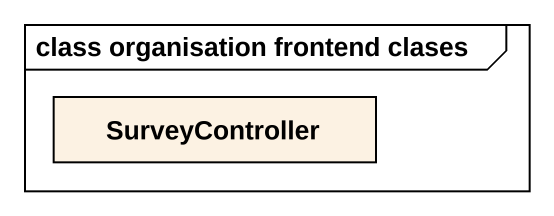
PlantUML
@startuml
mainframe class organisation frontend clases
hide circle
hide empty members
class SurveyController
@enduml
